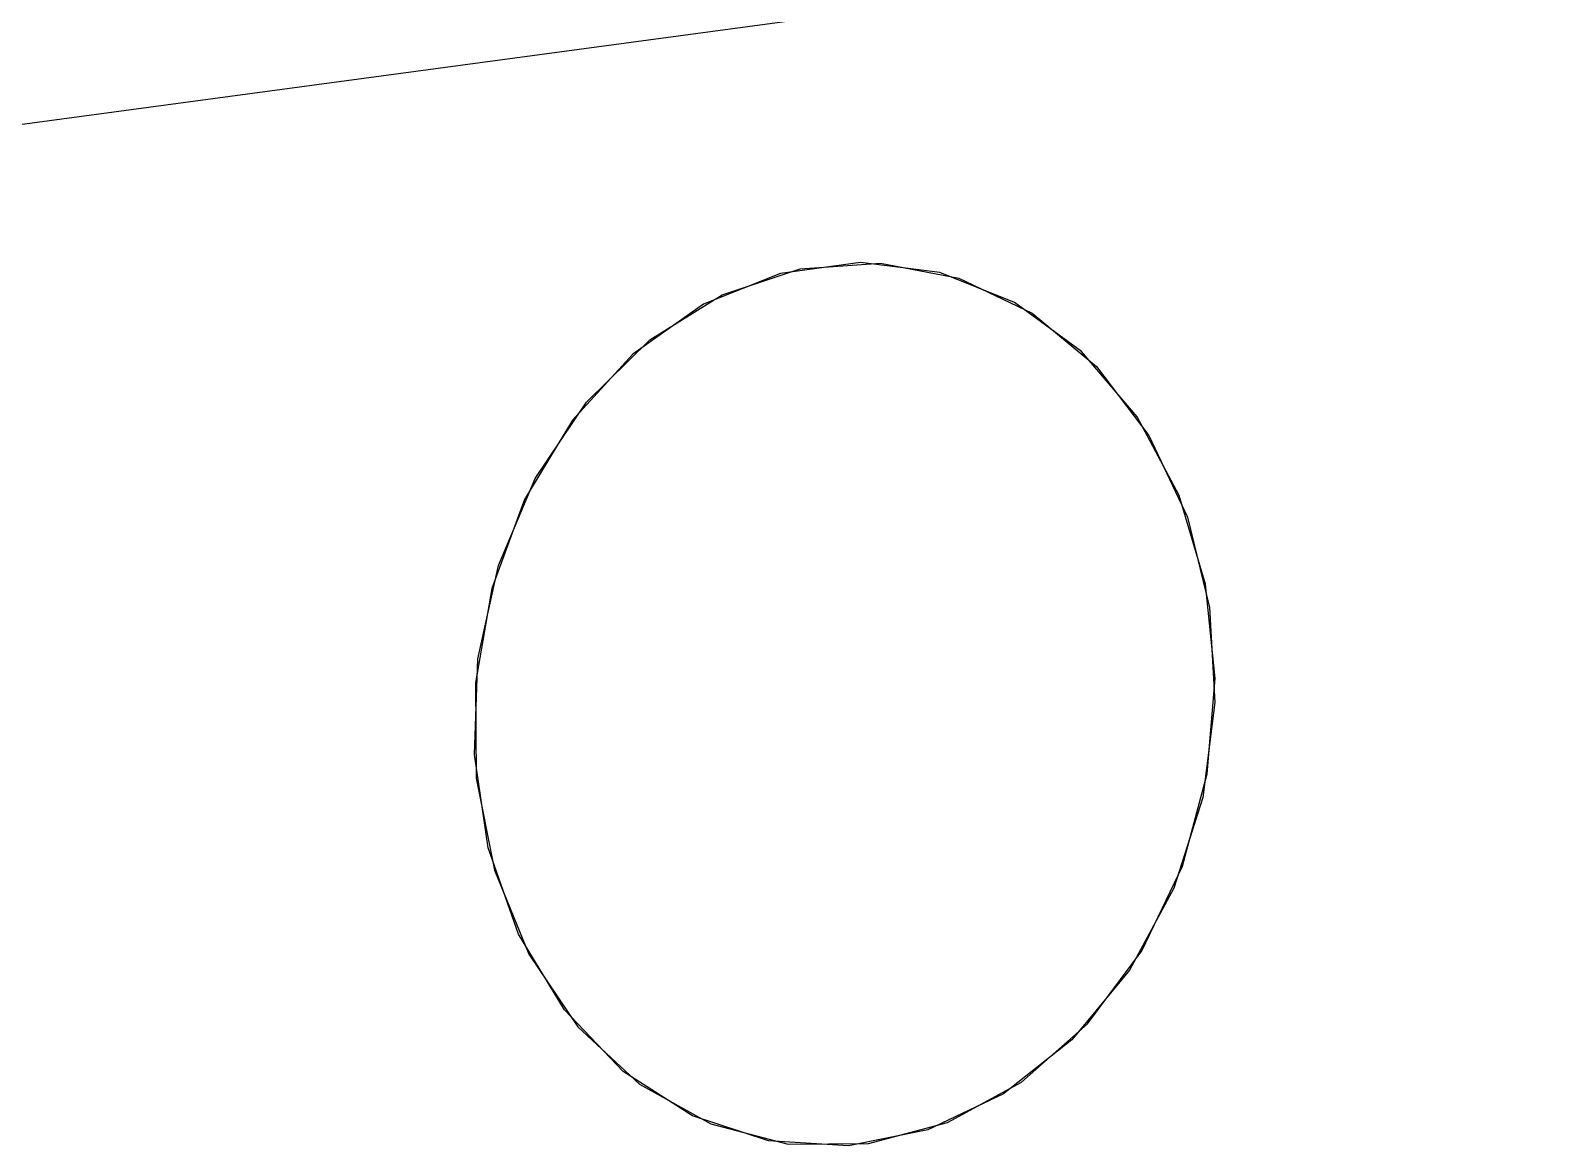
# Model space of a CAD drawing. Header units: millimetres. Extents: x 15 to 589, y 5 to 415.
# Drawn here: x 268.13 to 281.81, y 217.84 to 227.91 of the extents above; entities that cross this region are included whole.
import ezdxf

# ---------------------------------------------------------------- set-up
doc = ezdxf.new("R2010")
doc.units = ezdxf.units.MM
doc.layers.get('0').update_dxf_attribs({"lineweight": 25})

msp = doc.modelspace()

# ---------------------------------------------------------------- linework, layer by layer
at = {"color": 18, "linetype": 'Continuous', "lineweight": 25, "true_color": 0x000000}
msp.add_line((262.615, 226.325), (286.406, 229.536), dxfattribs=at)
at = {"color": 18, "linetype": 'Continuous', "lineweight": 25, "true_color": 0x000000, "flags": 128}
for points in [[(272.137, 221.371), (272.168, 222.233), (272.354, 223.077), (272.686, 223.861), (273.149, 224.551), (273.72, 225.112), (274.373, 225.52), (275.078, 225.755), (275.802, 225.806), (276.51, 225.67), (277.17, 225.355), (277.751, 224.874), (278.225, 224.251), (278.571, 223.514), (278.772, 222.698), (278.819, 221.841), (278.71, 220.983), (278.449, 220.164), (278.049, 219.423), (277.529, 218.794), (276.913, 218.306), (276.23, 217.983), (275.512, 217.839), (274.792, 217.882), (274.104, 218.108), (273.48, 218.509), (272.949, 219.064), (272.536, 219.748), (272.261, 220.529), (272.137, 221.371)], [(275.693, 217.858), (276.406, 218.047), (277.075, 218.413), (277.669, 218.939), (278.161, 219.599), (278.528, 220.363), (278.751, 221.195), (278.822, 222.057), (278.736, 222.907), (278.497, 223.707), (278.118, 224.419), (277.615, 225.009), (277.011, 225.45), (276.336, 225.722), (275.621, 225.811), (274.899, 225.713), (274.204, 225.434), (273.568, 224.985), (273.022, 224.389), (272.59, 223.673), (272.293, 222.87), (272.146, 222.018), (272.153, 221.157), (272.317, 220.327), (272.627, 219.567), (273.071, 218.912), (273.628, 218.393), (274.271, 218.035), (274.97, 217.854), (275.693, 217.858)]]:
    msp.add_lwpolyline(points, dxfattribs=at)

doc.saveas('drawing.dxf')
